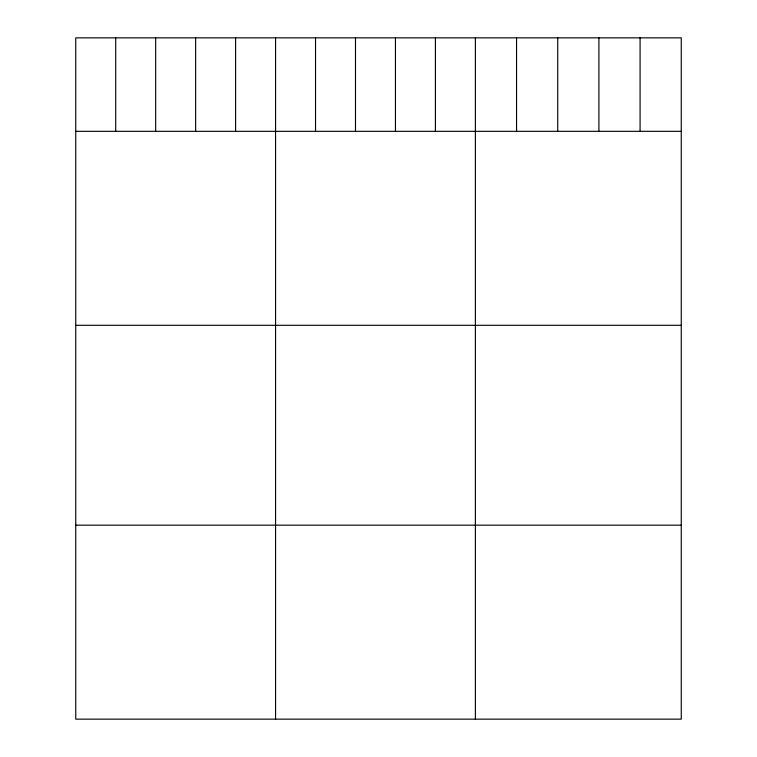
<?xml version="1.0" encoding="UTF-8"?>
<svg xmlns="http://www.w3.org/2000/svg" width="757" height="757" viewBox="0 0 757 757"><rect width="100%" height="100%" fill="white"/><g stroke="black" fill="none" stroke-linecap="round" stroke-linejoin="round"><path stroke-width="1.14" d="M681.253 131.321L681.253 719.15L75.747 719.15L75.747 37.85L681.253 37.85L681.253 131.321L75.747 131.321M75.747 325.302L681.253 325.302M75.747 525.169L681.253 525.169M640.081 37.85L640.081 131.321M598.91 37.85L598.91 131.321M557.729 37.85L557.729 131.321M516.558 37.85L516.558 131.321M475.387 37.85L475.387 719.15M435.417 37.85L435.417 131.321M395.457 37.85L395.457 131.321M355.487 37.85L355.487 131.321M315.527 37.85L315.527 131.321M275.567 37.85L275.567 719.15M235.597 37.85L235.597 131.321M195.637 37.85L195.637 131.321M155.668 37.85L155.668 131.321M115.707 37.85L115.707 131.321"/></g></svg>
